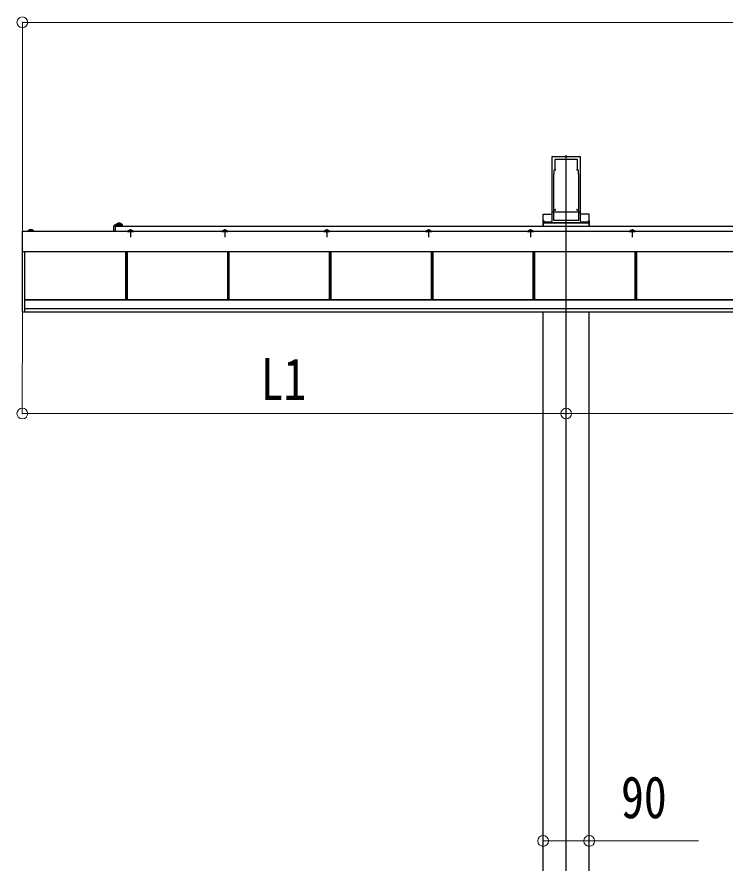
# Model space of a CAD drawing. Units: millimetres, scale not verified. Extents: x -10512 to 10512, y -7425 to 7425.
# Drawn here: x -3077 to -1686, y -3141 to -1480 of the extents above; entities that cross this region are included whole.
import ezdxf
from ezdxf.enums import TextEntityAlignment as Align

# ---------------------------------------------------------------- set-up
doc = ezdxf.new("R2010")
doc.units = ezdxf.units.MM
doc.header["$LTSCALE"] = 30
for name, color, linetype in [('0-0_0', 7, 'Continuous'), ('0-4_YKK_12', 2, 'Continuous'), ('0-6_YKK_A1', 4, 'Continuous')]:
    doc.layers.add(name, color=color, linetype=linetype)
doc.layers.add('0-7_YKK_D', color=6, linetype='Continuous', lineweight=18)
doc.styles.add('ＭＳ ゴシック', font='')
doc.styles.get('ＭＳ ゴシック').set_extended_font_data('MS Gothic')

msp = doc.modelspace()

# ---------------------------------------------------------------- linework, layer by layer
at = {"layer": '0-0_0'}
for p, q in [((-2025.49, -1879.82), (-2025.49, -1754.89)), ((-2024.49, -1753.89), (-1971.49, -1753.89)), ((-2020.49, -1760.89), (-2020.49, -1778.59)), ((-1976.49, -1759.89), (-2019.49, -1759.89)), ((-1975.49, -1778.59), (-1975.49, -1760.89)), ((-1970.49, -1754.89), (-1970.49, -1879.82)), ((-2022.99, -1790.01), (-2022.99, -1856.82)), ((-2022.08, -1788.98), (-2022.91, -1789.8)), ((-2021.99, -1781.39), (-2021.99, -1788.76)), ((-2019.74, -1780.39), (-2020.99, -1780.39)), ((-2020.19, -1778.89), (-2019.74, -1778.89)), ((-1976.24, -1778.89), (-1975.79, -1778.89)), ((-1974.99, -1780.39), (-1976.24, -1780.39)), ((-1973.99, -1788.76), (-1973.99, -1781.39)), ((-1973.08, -1789.8), (-1973.91, -1788.98)), ((-1972.99, -1856.82), (-1972.99, -1790.01)), ((-2022.99, -1860.32), (-2022.99, -1877.82)), ((-2021.99, -1857.82), (-2019.74, -1857.82)), ((-2019.74, -1859.32), (-2021.99, -1859.32)), ((-1976.24, -1857.82), (-1973.99, -1857.82)), ((-1973.99, -1859.32), (-1976.24, -1859.32)), ((-1972.99, -1877.82), (-1972.99, -1860.32)), ((-2886.49, -1900.33), (-2886.49, -1890.33)), ((-2883.99, -1887.83), (-2876.45, -1887.83)), ((-2883.99, -1890.63), (-2883.99, -1900.33)), ((-2870.24, -1890.33), (-2883.69, -1890.33)), ((-2875.54, -1887.83), (-2870.24, -1887.83)), ((-2042.99, -1883.32), (-2042.99, -1879.92)), ((-1953.99, -1884.32), (-2041.99, -1884.32)), ((-2041.79, -1879.92), (-2041.79, -1881.52)), ((-2041.49, -1881.82), (-2027.49, -1881.82)), ((-2021.99, -1878.82), (-1973.99, -1878.82)), ((-1968.49, -1881.82), (-1954.49, -1881.82)), ((-1954.19, -1881.52), (-1954.19, -1879.92)), ((-1952.99, -1879.92), (-1952.99, -1883.32))]:
    msp.add_line(p, q, dxfattribs=at)
for centre, radius, start, end in [((-2024.49, -1754.89), 1, 90, 180), ((-2019.49, -1760.89), 1, 90, 180), ((-1976.49, -1760.89), 1, 0, 90), ((-1971.49, -1754.89), 1, 0, 90), ((-2022.69, -1790.01), 0.3, 135, 180), ((-2022.29, -1788.76), 0.3, 315, 0), ((-2020.99, -1781.39), 1, 90, 180), ((-2020.19, -1778.59), 0.3, 180, 270), ((-2019.74, -1779.64), 0.75, 270, 90), ((-1976.24, -1779.64), 0.75, 90, 270), ((-1975.79, -1778.59), 0.3, 270, 360), ((-1974.99, -1781.39), 1, 360, 90), ((-1973.69, -1788.76), 0.3, 180, 225), ((-1973.29, -1790.01), 0.3, 0, 45), ((-2021.99, -1856.82), 1, 180, 270), ((-2021.99, -1860.32), 1, 90, 180), ((-2019.74, -1858.57), 0.75, 270, 90), ((-1976.24, -1858.57), 0.75, 90, 270), ((-1973.99, -1856.82), 1, 270, 0), ((-1973.99, -1860.32), 1, 0, 90), ((-2883.99, -1890.33), 2.5, 90, 180), ((-2883.69, -1890.63), 0.3, 90, 180), ((-2876.45, -1888.03), 0.2, 23.57818, 90), ((-2875.99, -1887.83), 0.3, 203.57818, 336.42182), ((-2875.54, -1888.03), 0.2, 90, 156.42182), ((-2870.24, -1889.08), 1.25, 270, 90), ((-2042.39, -1879.92), 0.6, 0, 180), ((-2041.99, -1883.32), 1, 180, 270), ((-2041.49, -1881.52), 0.3, 180, 270), ((-2027.49, -1879.82), 2, 270, 0), ((-2021.99, -1877.82), 1, 180, 270), ((-1973.99, -1877.82), 1, 270, 0), ((-1968.49, -1879.82), 2, 180, 270), ((-1954.49, -1881.52), 0.3, 270, 0), ((-1953.59, -1879.92), 0.6, 0, 180), ((-1953.99, -1883.32), 1, 270, 0)]:
    msp.add_arc(centre, radius, start, end, dxfattribs=at)
at = {"layer": '0-4_YKK_12'}
msp.add_line((-1997.99, -4808.53), (-1997.99, -1751.39), dxfattribs=at)
at = {"layer": '0-6_YKK_A1'}
for p, q in [((-2025.49, -1753.89), (-1970.49, -1753.89)), ((-2025.49, -1875.24), (-2025.49, -1753.89)), ((-1970.49, -1753.89), (-1970.49, -1875.24)), ((-2043.19, -1890.33), (-2043.19, -1866.98)), ((-2043.19, -1866.98), (-2025.49, -1866.98)), ((-2025.49, -1862.76), (-1970.49, -1862.76)), ((-1952.79, -1866.98), (-1970.49, -1866.98)), ((-1952.79, -1890.33), (-1952.79, -1866.98)), ((-2883.99, -1890.33), (1748.26, -1890.33)), ((-2870.09, -1887.83), (-2881.89, -1887.83)), ((-2870.09, -1887.32), (-2870.09, -1887.83)), ((-2042.99, -1883.32), (-2042.99, -1890.33)), ((-2041.99, -1884.32), (-1953.99, -1884.32)), ((-1952.99, -1883.32), (-1952.99, -1890.33)), ((-3065.99, -1940.48), (-3065.99, -1900.33)), ((-3065.99, -1900.33), (1944.01, -1900.33)), ((-3065.49, -1940.48), (-3065.49, -1900.33)), ((-3043.59, -1900.41), (-3055.39, -1900.41)), ((-3043.59, -1899.9), (-3043.59, -1900.41)), ((-2847.99, -1901.41), (-2859.79, -1901.41)), ((-2853.89, -1896.41), (-2853.89, -1912.41)), ((-2847.99, -1900.9), (-2847.99, -1901.41)), ((-2662.19, -1901.41), (-2673.99, -1901.41)), ((-2668.09, -1896.41), (-2668.09, -1912.41)), ((-2662.19, -1900.9), (-2662.19, -1901.41)), ((-2462.19, -1901.41), (-2473.99, -1901.41)), ((-2468.09, -1896.41), (-2468.09, -1912.41)), ((-2462.19, -1900.9), (-2462.19, -1901.41)), ((-2262.19, -1901.41), (-2273.99, -1901.41)), ((-2268.09, -1896.41), (-2268.09, -1912.41)), ((-2262.19, -1900.9), (-2262.19, -1901.41)), ((-2062.19, -1901.41), (-2073.99, -1901.41)), ((-2068.09, -1896.41), (-2068.09, -1912.41)), ((-2062.19, -1900.9), (-2062.19, -1901.41)), ((-1862.19, -1901.41), (-1873.99, -1901.41)), ((-1868.09, -1896.41), (-1868.09, -1912.41)), ((-1862.19, -1900.9), (-1862.19, -1901.41)), ((-3065.99, -1940.28), (1944.01, -1940.28)), ((-3065.99, -1940.48), (1944.01, -1940.48)), ((-3065.99, -2058.5), (-3065.99, -1940.48)), ((-3060.99, -2058.5), (-3060.99, -1940.48)), ((-2862.49, -2034.29), (-2862.49, -1940.48)), ((-2862.09, -2034.29), (-2862.09, -1940.48)), ((-2859.49, -2034.29), (-2859.49, -1940.48)), ((-2662.49, -2034.29), (-2662.49, -1940.48)), ((-2659.89, -2034.29), (-2659.89, -1940.48)), ((-2659.49, -2034.29), (-2659.49, -1940.48)), ((-2462.49, -2034.29), (-2462.49, -1940.48)), ((-2459.89, -2034.29), (-2459.89, -1940.48)), ((-2459.49, -2034.29), (-2459.49, -1940.48)), ((-2262.49, -2034.29), (-2262.49, -1940.48)), ((-2259.89, -2034.29), (-2259.89, -1940.48)), ((-2259.49, -2034.29), (-2259.49, -1940.48)), ((-2062.49, -2034.29), (-2062.49, -1940.48)), ((-2059.89, -2034.29), (-2059.89, -1940.48)), ((-2059.49, -2034.29), (-2059.49, -1940.48)), ((-1862.49, -2034.29), (-1862.49, -1940.48)), ((-1859.89, -2034.29), (-1859.89, -1940.48)), ((-1859.49, -2034.29), (-1859.49, -1940.48)), ((-3060.99, -2034.29), (1939.01, -2034.29)), ((-3060.99, -2035.04), (1939.01, -2035.04)), ((-3065.99, -2058.5), (1944.01, -2058.5)), ((-3060.99, -2052.02), (1939.01, -2052.02)), ((-2043.19, -3833.7), (-2043.19, -2058.53)), ((-1952.79, -3833.7), (-1952.79, -2058.53))]:
    msp.add_line(p, q, dxfattribs=at)
for points in [[(-2870.09, -1887.32), (-2881.89, -1887.32), (-2881.89, -1887.83)], [(-2878.49, -1885.22), (-2877.14, -1888), (-2875.99, -1888.61)], [(-2873.49, -1885.22), (-2874.85, -1888), (-2875.99, -1888.61)], [(-3043.59, -1899.9), (-3055.39, -1899.9), (-3055.39, -1900.41)], [(-3051.99, -1897.8), (-3050.64, -1900.58), (-3049.49, -1901.19)], [(-3046.99, -1897.8), (-3048.35, -1900.58), (-3049.49, -1901.19)], [(-2847.99, -1900.9), (-2859.79, -1900.9), (-2859.79, -1901.41)], [(-2856.39, -1898.8), (-2855.04, -1901.58), (-2853.89, -1902.19)], [(-2851.39, -1898.8), (-2852.75, -1901.58), (-2853.89, -1902.19)], [(-2662.19, -1900.9), (-2673.99, -1900.9), (-2673.99, -1901.41)], [(-2670.59, -1898.8), (-2669.24, -1901.58), (-2668.09, -1902.19)], [(-2665.59, -1898.8), (-2666.95, -1901.58), (-2668.09, -1902.19)], [(-2462.19, -1900.9), (-2473.99, -1900.9), (-2473.99, -1901.41)], [(-2470.59, -1898.8), (-2469.24, -1901.58), (-2468.09, -1902.19)], [(-2465.59, -1898.8), (-2466.95, -1901.58), (-2468.09, -1902.19)], [(-2262.19, -1900.9), (-2273.99, -1900.9), (-2273.99, -1901.41)], [(-2270.59, -1898.8), (-2269.24, -1901.58), (-2268.09, -1902.19)], [(-2265.59, -1898.8), (-2266.95, -1901.58), (-2268.09, -1902.19)], [(-2062.19, -1900.9), (-2073.99, -1900.9), (-2073.99, -1901.41)], [(-2070.59, -1898.8), (-2069.24, -1901.58), (-2068.09, -1902.19)], [(-2065.59, -1898.8), (-2066.95, -1901.58), (-2068.09, -1902.19)], [(-1862.19, -1900.9), (-1873.99, -1900.9), (-1873.99, -1901.41)], [(-1870.59, -1898.8), (-1869.24, -1901.58), (-1868.09, -1902.19)], [(-1865.59, -1898.8), (-1866.95, -1901.58), (-1868.09, -1902.19)]]:
    msp.add_lwpolyline(points, dxfattribs=at)
for centre in [(-2875.99, -1893.07), (-3049.49, -1905.64), (-2853.89, -1906.64), (-2668.09, -1906.64), (-2468.09, -1906.64), (-2268.09, -1906.64), (-2068.09, -1906.64), (-1868.09, -1906.64)]:
    msp.add_arc(centre, 8.23, 44.2189, 135.7811, dxfattribs=at)
at = {"layer": '0-7_YKK_D'}
for p, q in [((-3065.99, -1899.33), (-3065.99, -1489.33)), ((1944.01, -1490.33), (-3065.99, -1490.33)), ((-3065.99, -2059.5), (-3066, -2259.5)), ((-1997.99, -2059.5), (-1998, -2259.53)), ((-1997.99, -2059.53), (-1998, -2259.53)), ((-3066, -2258.5), (-1998, -2258.53)), ((-1998, -2258.53), (876, -2258.56)), ((-2043.19, -2979.2), (-2043.19, -3098.85)), ((-1952.79, -2979.2), (-1952.79, -3098.85))]:
    msp.add_line(p, q, dxfattribs=at)
msp.add_lwpolyline([(-2043.19, -3097.85), (-1952.79, -3097.85), (-1738.29, -3097.85)], dxfattribs=at)
for centre in [(-3065.99, -1490.33), (-3066, -2258.5), (-1998, -2258.53), (-1998, -2258.53), (-2043.19, -3097.85), (-1952.79, -3097.85)]:
    msp.add_circle(centre, 10.62, dxfattribs=at)

# ---------------------------------------------------------------- texts
at = {"layer": '0-7_YKK_D', "style": 'ＭＳ ゴシック', "width": 0.8}
msp.add_text('L1', height=82.48, rotation=359.999, dxfattribs=at).set_placement((-2598, -2256.85), align=Align.BOTTOM_LEFT)
msp.add_text('90', height=82.48, dxfattribs=at).set_placement((-1890.29, -3077.85), align=Align.BOTTOM_LEFT)

doc.saveas('drawing.dxf')
